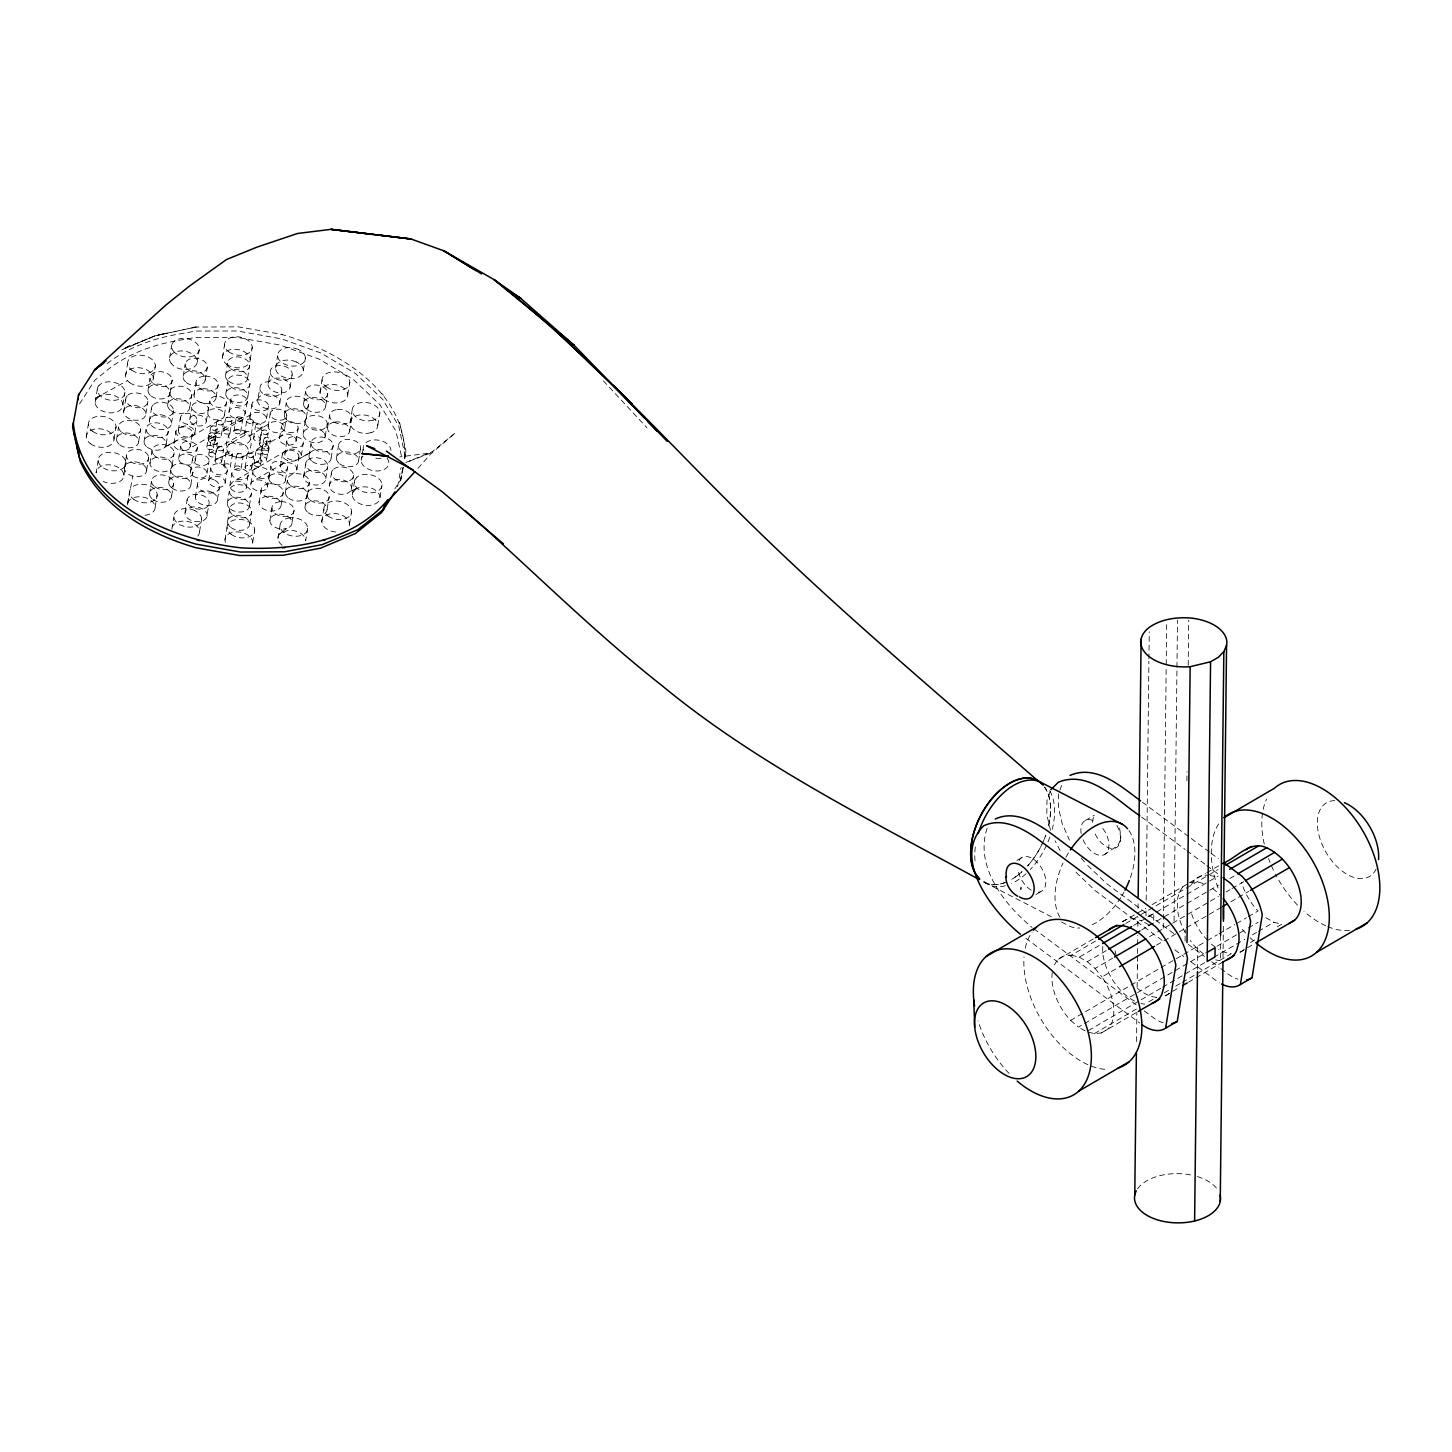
<?xml version="1.0" encoding="UTF-8"?>
<svg xmlns="http://www.w3.org/2000/svg" width="1452" height="1452" viewBox="0 0 1452 1452"><rect width="100%" height="100%" fill="white"/><g stroke="black" fill="none" stroke-linecap="round" stroke-linejoin="round"><path stroke-width="0.75" stroke-dasharray="5 3.75" d="M1058.599 793.899L1058.49 807.802L1062.192 823.593L1069.471 840.2M1102.74 946.468L1102.667 952.331A43.015 25.519 59.7 0 0 1137.007 1002.17M1136.535 1041.574L1136.862 1012.207M1137.134 987.378L1137.442 960.28M1137.533 953.51L1137.606 946.722M1137.624 944.472L1137.733 935.415M1137.842 926.376L1137.932 917.337M1138.041 908.299L1138.096 903.761M1146.009 915.849L1146.082 908.898M1146.191 900.058L1148.895 661.15M1148.931 658.918L1149.24 631.874M1163.215 928.209L1166.192 666.885M1166.21 664.635L1166.7 621.837M1174.069 920.949L1177.499 620.167M1185.068 941.005L1185.213 929.697M1186.901 780.886L1187.01 771.538M1188.208 665.325L1188.716 620.149M1197.483 969.319L1197.737 946.65M1220.352 958.03L1220.606 935.505M1223.02 957.521L1223.401 923.599M107.103 363.617A166.163 108.628 9.2 0 1 174.313 334.886L195.966 331.056L237.42 331.002L281.652 338.879L320.801 352.981L355.504 373.509L382.729 399.463L398.755 425.962L405.181 456.436L405.925 451.027L399.445 421.806L400.135 423.621M86.285 436.834L88.336 424.329M95.179 402.404L97.211 389.88M98.173 460.375L96.141 472.898A13.957 9.129 9.2 0 1 106.286 464.876A13.957 9.129 9.2 0 1 121.95 470.521L123.366 472.844A13.957 9.129 9.2 0 1 118.538 482.118A13.957 9.129 9.2 0 1 103.183 481.465M114.018 439.23L116.051 426.707M125.58 375.778L127.613 363.272M116.541 439.448L118.592 426.924M122.894 404.781L124.926 392.276M123.656 411.896L125.689 399.373M124.436 468.288L126.469 455.765M123.874 475.276L125.907 462.752M145 515.26A13.976 9.129 9.2 0 0 151.008 500.395A13.976 9.129 9.2 0 0 127.867 502.519L127.431 504.879L129.464 492.355M138.72 441.354L140.771 428.83M147.977 390.606L150.028 378.083M145.835 413.802L147.868 401.296M153.295 378.173L155.346 365.65M144.038 441.807L146.071 429.302M149.356 421.134L151.407 408.611M146.616 470.194L148.649 457.67M149.955 463.442L151.988 450.919M169.612 357.827L171.645 345.304M149.465 493.862L151.498 481.356M167.615 405.181L169.648 392.657M170.156 392.512L172.207 379.988M155.164 507.256L157.197 494.733M166.218 443.731L168.25 431.208M171.554 423.076L173.587 410.571M183.206 376.231L185.239 363.726M173.877 443.659L175.928 431.135A8.385 5.481 9.2 0 1 184.095 427.051A8.385 5.481 9.2 0 1 192.408 432.569L190.394 446.526L187.272 449.92A8.385 5.481 9.2 0 1 179.032 449.92A8.385 5.481 9.2 0 1 173.895 445.111L174.421 442.315L177.017 440.265A8.385 5.481 9.2 0 1 190.375 445.074L190.394 446.526M168.722 482.627L170.755 470.121M172.135 465.348L174.167 452.842M178.342 430.082L180.393 417.577M171.645 495.785L173.677 483.262M178.669 458.614L180.72 446.091M189.795 407.086L191.827 394.581M197.127 362.601L199.16 350.077M171.844 529.2L173.895 516.676M189.704 419.719L191.737 407.213M193.969 395.125L196.002 382.602M194.858 432.95L196.891 420.427M205.222 380.061L207.255 367.537M190.43 471.827L192.463 459.304M185.076 512.375L187.108 499.851M190.902 484.532L192.934 472.027M195.312 460.338L197.345 447.815M206.347 421.153L209.814 401.079M195.367 497.219L197.418 484.714M206.783 447.216L208.816 434.692M208.543 440.319L210.594 427.814M222.465 357.373L224.516 344.85M216.148 397.031L218.181 384.508M208.743 454.422L210.776 441.898M207.055 473.261L209.088 460.738M214.642 435.001L216.693 422.478M199.577 531.577L201.61 519.054M213.426 447.797L215.459 435.273M225.496 375.868L227.528 363.345M208.761 480.376L210.794 467.853M215.205 440.9L217.237 428.376M215.404 455.002L217.437 442.479M215.005 460.829L217.038 448.305M225.75 394.127L227.782 381.604M207.091 516.186A11.18 7.296 9.2 0 0 200.231 507.837A11.18 7.296 9.2 0 0 187.235 509.035L185.802 510.578A11.18 7.296 9.2 0 0 191.936 520.723A11.18 7.296 9.2 0 0 206.365 517.983L209.124 503.681A11.18 7.296 9.2 0 0 202.282 495.313A11.18 7.296 9.2 0 0 189.268 496.511L187.834 498.054A11.18 7.296 9.2 0 0 193.969 508.2A11.18 7.296 9.2 0 0 208.416 505.459L209.124 503.681M224.407 415.036L226.439 402.513M221.303 435.564L223.336 423.058M223.445 431.371L225.477 418.848M243.01 417.45A8.385 5.481 9.2 0 1 229.071 413.766L230.795 399.79A8.385 5.481 9.2 0 1 239.035 394.98A8.385 5.481 9.2 0 1 247.439 401.224L244.317 416.415L187.272 449.92M221.648 461.391L223.699 448.868M217.546 499.125L219.597 486.62M282.686 434.82L281.162 435.709A8.385 5.481 9.2 0 0 280.163 441.099L281.252 442.443A8.385 5.481 9.2 0 0 288.966 445.219L292.941 444.457A8.385 5.481 9.2 0 0 295.464 438.195L294.357 436.852A8.385 5.481 9.2 0 0 284.556 434.257L266.061 444.421A3.358 2.196 9.2 0 1 264.899 446.653A3.358 2.196 9.2 0 1 261.215 446.49C252.303 452.316 239.235 462.752 228.853 453.605C224.044 447.815 226.929 437.705 230.759 432.115C247.239 423.73 257.839 440.664 246.441 455.111M223.935 465.275L225.986 452.752M230.051 432.514L232.084 419.991M225.278 483.226A8.385 5.481 9.3 0 0 220.123 476.964A8.385 5.481 9.3 0 0 210.377 477.871L209.306 479.015A8.385 5.481 9.3 0 0 213.898 486.638A8.385 5.481 9.3 0 0 224.733 484.569L227.311 470.72A8.385 5.481 9.2 0 0 222.174 464.459A8.385 5.481 9.2 0 0 212.409 465.348L211.484 466.346A8.385 5.481 9.2 0 0 215.949 474.114A8.385 5.481 9.2 0 0 226.766 472.063L227.311 470.72M234.008 431.317L236.041 418.811M224.207 464.749A3.358 2.196 9.2 0 0 225.786 467.834L226.603 468.088A3.358 2.196 9.2 0 0 230.215 467.199L232.52 454.149A3.358 2.196 9.3 0 0 230.686 451.59L226.24 452.225A3.358 2.196 9.3 0 0 227.819 455.311C229.997 457.217 235.097 452.498 230.36 455.638L232.447 454.295M250.198 359.751L252.231 347.246M229.779 485.984L232.084 472.063A8.385 5.481 9.2 0 1 240.052 468.669A8.385 5.481 9.2 0 1 248.147 473.443L246.404 487.418A8.385 5.481 9.2 0 1 238.164 492.228A8.385 5.481 9.2 0 1 229.779 485.984L232.157 482.3L287.913 449.83A8.385 5.481 9.2 0 1 301.272 454.639L300.745 457.416L298.168 459.467A8.385 5.481 9.2 0 1 289.928 459.467A8.385 5.481 9.2 0 1 284.81 454.657L286.824 440.7A8.385 5.481 9.2 0 1 294.992 436.598A8.385 5.481 9.2 0 1 303.305 442.116L301.29 456.073M247.675 377.774L249.708 365.251M227.256 503.699L229.289 491.175M234.516 467.834L236.549 455.329M240.669 431.897L242.702 419.374M227.51 521.958L229.543 509.434M247.929 396.033L249.962 383.528M224.987 539.981L227.02 527.457M268.384 425.073A8.385 5.481 9.2 0 0 271.433 431.135A8.385 5.481 9.2 0 0 280.653 432.333L282.378 431.607A8.385 5.481 9.2 0 0 282.269 423.803A8.385 5.481 9.2 0 0 270.508 422.786L250.016 435.691A3.358 2.196 9.3 0 1 246.332 435.527A3.358 2.196 9.3 0 1 244.662 433.186L246.695 420.681L248.691 419.102A3.358 2.196 9.2 0 1 252.339 419.882A3.358 2.196 9.2 0 1 253.084 422.35L251.305 423.403A3.358 2.196 9.2 0 1 246.695 420.681M241.159 468.415L243.21 455.892M249.853 417.214L251.886 404.709M245.098 467.435L247.149 454.912M251.269 434.329L253.301 421.824M257.712 399.645L258.438 397.848A11.18 7.296 9.2 0 1 272.867 395.125A11.18 7.296 9.2 0 1 279.002 405.253L277.568 406.796A11.18 7.296 9.2 0 1 264.573 407.994A11.18 7.296 9.2 0 1 257.712 399.645L260.471 385.343A11.18 7.296 9.2 0 1 274.9 382.602A11.18 7.296 9.2 0 1 281.035 392.748L279.619 394.291A11.18 7.296 9.2 0 1 266.605 395.488A11.18 7.296 9.2 0 1 259.745 387.139M253.537 438.159L255.57 425.654M251.759 468.161L253.791 455.656M250.942 483.552L252.993 471.029M253.882 464.168L255.915 451.645M268.075 383.546L268.801 381.749A11.18 7.296 9.2 0 1 283.249 379.008A11.18 7.296 9.2 0 1 289.365 389.154L287.95 390.697A11.18 7.296 9.2 0 1 274.936 391.895A11.18 7.296 9.2 0 1 268.075 383.546L270.834 369.244A11.18 7.296 9.2 0 1 285.282 366.503A11.18 7.296 9.2 0 1 291.416 376.631L289.983 378.173A11.18 7.296 9.2 0 1 276.969 379.371A11.18 7.296 9.2 0 1 270.126 371.022M249.435 505.605L251.468 493.081M260.162 439.103L262.195 426.579M259.527 444.439L261.578 431.916M259.981 458.832L262.013 446.327M266.478 418.648L268.511 406.143M249.69 523.863L251.722 511.358M261.741 451.953L263.792 439.43M275.608 368.155L277.641 355.631M260.525 464.749L262.576 452.225M268.112 426.489L270.163 413.965M266.188 445.002L268.221 432.496M252.702 542.376L254.753 529.853M259.037 502.701L261.07 490.195M266.623 459.413L268.656 446.889M268.402 452.516L270.435 440.01M279.728 403.475L281.761 390.951M267.241 487.309L269.273 474.786M268.838 478.579L270.871 466.056M279.546 438.214L281.597 425.69M284.283 415.199L286.316 402.676M290.091 387.357L292.142 374.852M284.755 427.904L286.788 415.399M269.872 520.633L271.905 508.109M280.309 466.782L282.36 454.276M281.216 504.606L283.249 492.101M285.481 480.013L287.514 467.49M303.323 370.55L305.374 358.027M285.336 492.682L287.387 480.158M277.949 538.329L279.982 525.805M296.063 441.081L298.096 428.558M303.541 403.965L305.573 391.441M296.825 469.649L298.858 457.126M303.051 434.384L305.083 421.86M306.463 417.105L308.496 404.582M292.052 522.538L294.084 510.033M303.631 476.673L305.664 464.15M308.967 456.019L311 443.495M320.021 392.476L322.054 379.97M304.956 507.256L306.989 494.733M307.515 494.587L309.566 482.064M325.72 405.87L327.753 393.347M307.715 528.201L305.664 540.707A13.976 9.129 9.2 0 0 288.095 530.325L279.746 533.882A13.976 9.129 9.2 0 0 282.087 545.19M325.23 436.29L327.263 423.784M327.644 427.505L329.677 415M325.811 478.579L327.843 466.074M331.147 457.925L333.18 445.401M321.8 521.613L323.832 509.089M329.35 485.93L331.383 473.406M327.136 509.162L329.168 496.657M336.447 458.378L338.479 445.855M347.736 394.871L349.787 382.348M350.077 422.949L352.11 410.444M349.696 431.081L351.729 418.557M351.529 487.836L353.562 475.33M352.273 494.95L354.324 482.427M358.626 460.284L359.316 456.128M359.642 454.04L360.659 447.779M349.515 523.99L351.565 511.485M361.167 460.502L361.838 456.345M362.183 454.258L363.2 447.996M377.792 425.345L379.843 412.822M380.007 497.328L382.039 484.823M1092.521 822.376L1093.138 818.565A19.548 11.598 59.7 0 1 1094.681 815.588M397.576 486.747L401.097 467.471M403.111 467.344L400.316 480.376M404.691 458.723L405.87 452.262M403.22 467.199L400.207 482.953M127.431 504.879L132.749 476.111M247.439 401.224L247.167 402.64A8.385 5.481 9.2 0 1 239.199 406.034A8.385 5.481 9.2 0 1 231.104 401.242L230.795 399.79M402.73 468.978L400.698 479.795L394.89 488.798M404.763 458.16C407.286 391.459 338.062 350.186 281.216 334.305L279.655 334.033L282.341 334.722M987.124 828.33C974.365 866.299 1004.203 904.451 1032.063 927.447M1050.232 791.503L1046.946 800.705L1046.819 814.608L1050.54 830.399M1059.906 790.215L1062.537 782.846M226.585 447.96L228.726 444.621L245.352 434.892M244.662 433.186L245.914 431.843A3.358 2.196 9.3 0 1 249.962 432.188A3.358 2.196 9.3 0 1 251.051 434.874L250.016 435.691M250.633 439.266C246.967 448.577 228.781 445.546 228.617 435.437M284.774 453.205L287.913 449.83M1120.345 840.418L1117.786 845.572L1104.428 854.575M79.551 403.892L94.779 380.261L107.974 369.534A164.112 107.285 9.2 0 1 174.385 341.147L195.584 337.39L236.64 337.336L280.218 345.068L318.95 359.025L353.199 379.281L380.043 404.836L395.942 431.153L401.895 458.015M250.924 414.546L250.107 415.816A8.385 5.481 9.2 0 0 254.064 422.369L256.078 423.095A8.385 5.481 9.2 0 0 265.407 421.316L266.224 420.064A8.385 5.481 9.2 0 0 262.249 413.511L260.235 412.785A8.385 5.481 9.2 0 0 250.924 414.546L224.08 430.373A3.358 2.196 9.3 0 0 223.681 432.514L224.116 433.059A3.358 2.196 9.3 0 0 228.055 434.094A3.358 2.196 9.3 0 0 230.033 431.934L229.815 431.353A3.358 2.196 9.3 0 0 224.697 430.01L224.08 430.373M262.449 445.256L262.122 445.764A3.358 2.196 9.3 0 0 263.338 448.178A3.358 2.196 9.3 0 0 267.023 448.668L268.566 447.452A3.358 2.196 9.3 0 0 267.331 445.02A3.358 2.196 9.3 0 0 263.647 444.548L262.449 445.256L263.647 444.548M417.976 468.306L431.026 453.677L455.42 432.877L432.133 451.79L405.852 462.516L431.008 452.988L399.79 456.854M224.334 464.622L224.679 464.313A3.358 2.196 9.2 0 1 227.819 463.86L228.654 464.114A3.358 2.196 9.2 0 1 230.487 466.673M281.924 532.158L286.589 528.455A11.18 7.296 9.2 0 0 291.18 519.653A11.18 7.296 9.2 0 0 278.004 514.226L275.335 514.734A11.18 7.296 9.2 0 0 270.762 523.537A11.18 7.296 9.2 0 0 283.939 528.945L286.589 528.455L279.746 533.882M99.135 396.233L95.614 400.062A13.976 9.129 9.2 0 0 103.836 411.642A13.976 9.129 9.2 0 0 121.097 409.228L122.458 407.141A13.976 9.129 9.2 0 0 115.851 396.214A13.976 9.129 9.2 0 0 99.135 396.233L94.87 398.592L127.504 380.551M217.11 421.407L218.326 420.699A3.358 2.196 9.3 0 1 222.338 421.407A3.358 2.196 9.3 0 1 222.9 424.111L221.702 424.819A3.358 2.196 9.3 0 1 217.673 424.129A3.358 2.196 9.3 0 1 217.11 421.407L218.326 420.699M209.251 433.622L210.449 432.932A3.358 2.196 9.2 0 1 214.479 433.622A3.358 2.196 9.2 0 1 215.041 436.344L213.825 437.034A3.358 2.196 9.2 0 1 209.814 436.344A3.358 2.196 9.2 0 1 209.251 433.622L210.449 432.932M209.505 438.849L208.652 439.756A3.358 2.196 9.2 0 0 210.631 442.551A3.358 2.196 9.2 0 0 214.769 441.971L215.096 441.462A3.358 2.196 9.2 0 0 213.88 439.03A3.358 2.196 9.2 0 0 210.195 438.558L215.114 436.144L210.195 438.558M236.476 417.74L237.692 417.033A3.358 2.196 9.2 0 1 241.704 417.722A3.358 2.196 9.2 0 1 242.266 420.445L241.068 421.153A3.358 2.196 9.2 0 1 237.039 420.445A3.358 2.196 9.2 0 1 236.476 417.74L237.692 417.033M211.212 440.845L212.428 440.137A3.358 2.196 9.2 0 1 216.983 441.335L217.31 441.898A3.358 2.196 9.2 0 1 217.001 443.55L215.804 444.258A3.358 2.196 9.2 0 1 211.248 443.041L210.903 442.497A3.358 2.196 9.2 0 1 211.212 440.845L212.428 440.137M217.473 447.234L218.671 446.526A3.358 2.196 9.2 0 1 222.701 447.234A3.358 2.196 9.2 0 1 223.263 449.938L222.065 450.646A3.358 2.196 9.2 0 1 218.036 449.957A3.358 2.196 9.2 0 1 217.473 447.234L218.671 446.526M261.995 430.845L263.211 430.155A3.358 2.196 9.2 0 1 267.767 431.353L268.094 431.916A3.358 2.196 9.2 0 1 267.785 433.567L266.587 434.257A3.358 2.196 9.2 0 1 262.032 433.059L261.687 432.496A3.358 2.196 9.2 0 1 261.995 430.845L263.211 430.155M236.985 454.258L238.182 453.55A3.358 2.196 9.2 0 1 242.212 454.258A3.358 2.196 9.2 0 1 242.774 456.963L241.576 457.67A3.358 2.196 9.2 0 1 237.547 456.981A3.358 2.196 9.2 0 1 236.985 454.258L238.182 453.55M264.21 438.359L265.426 437.651A3.358 2.196 9.2 0 1 269.437 438.359A3.358 2.196 9.2 0 1 270.018 441.063L268.801 441.771A3.358 2.196 9.2 0 1 264.79 441.081A3.358 2.196 9.2 0 1 264.21 438.359L265.426 437.651M256.351 450.592L257.548 449.884A3.358 2.196 9.2 0 1 261.578 450.574A3.358 2.196 9.2 0 1 262.14 453.296L260.924 453.986A3.358 2.196 9.2 0 1 256.913 453.296A3.358 2.196 9.2 0 1 256.351 450.592L257.548 449.884M254.3 463.097L260.434 459.975L250.18 466.074L254.3 463.097A3.358 2.196 9.2 0 0 256.659 466.582A3.358 2.196 9.2 0 0 260.471 464.35A3.358 2.196 9.2 0 0 255.516 462.389M356.248 488.779L352.727 492.609A13.976 9.129 9.2 0 0 360.949 504.189A13.976 9.129 9.2 0 0 378.21 501.775L379.571 499.67A13.976 9.129 9.2 0 0 374.489 489.56A13.976 9.129 9.2 0 0 359.098 487.563L350.095 491.393A11.18 7.296 9.2 0 1 336.283 493.335A11.18 7.296 9.2 0 1 329.695 484.06L330.784 482.373A11.18 7.296 9.2 0 1 344.578 480.449A11.18 7.296 9.2 0 1 351.166 489.723L350.095 491.393L359.098 487.563M247.639 453.859L249.69 453.06A3.358 2.196 9.3 0 1 253.156 454.24A3.358 2.196 9.3 0 1 253.301 456.69L251.25 457.507A3.358 2.196 9.3 0 1 247.784 456.327A3.358 2.196 9.3 0 1 247.639 453.859L248.891 453.187M252.049 423.167L253.084 422.35M210.849 426.997L212.228 426.035A3.358 2.196 9.3 0 1 215.912 426.525A3.358 2.196 9.3 0 1 217.128 428.939L215.604 430.155A3.358 2.196 9.3 0 1 211.919 429.683A3.358 2.196 9.3 0 1 210.685 427.251L212.228 426.035M215.604 430.155L216.965 429.193M267.023 448.668L268.402 447.706M231.14 455.438L232.247 454.676M256.133 424.619L257.44 423.984A3.358 2.196 9.2 0 1 260.761 424.456L261.396 424.891A3.358 2.196 9.2 0 1 261.632 427.596L260.344 428.231A3.358 2.196 9.2 0 1 257.022 427.759L256.369 427.324A3.358 2.196 9.2 0 1 256.133 424.619L257.44 423.984M191.737 436.344L193.243 435.455A8.385 5.481 9.2 0 0 191.61 427.578L189.722 426.688A8.385 5.481 9.2 0 0 178.886 428.739A8.385 5.481 9.2 0 0 183.496 436.344L185.602 436.907A8.385 5.481 9.2 0 0 191.737 436.344L222.029 418.72A8.385 5.481 9.2 0 0 224.098 413.584L223.245 412.168A8.385 5.481 9.2 0 0 213.861 408.792L211.865 409.174A8.385 5.481 9.2 0 0 208.072 415.054L208.925 416.452A8.385 5.481 9.2 0 0 218.308 419.846L222.029 418.72M226.131 417.849L227.474 417.269A3.358 2.196 9.2 0 1 231.848 418.829L232.084 419.41A3.358 2.196 9.2 0 1 231.449 420.989L230.088 421.57A3.358 2.196 9.2 0 1 226.167 420.535L225.713 420.009A3.358 2.196 9.2 0 1 226.131 417.849L227.474 417.269M221.702 424.819L222.9 424.111M213.825 437.034L215.041 436.344M241.068 421.153L242.266 420.445M215.804 444.258L217.001 443.55M228.726 444.621C235.133 440.065 248.328 442.769 248.601 451.772M222.065 450.646L223.263 449.938M266.587 434.257L267.785 433.567M241.576 457.67L242.774 456.963M268.801 441.771L270.018 441.063M260.924 453.986L262.14 453.296M283.449 463.406L281.924 464.295A8.385 5.481 9.2 0 0 286.843 473.461A8.385 5.481 9.2 0 0 296.68 467.725A8.385 5.481 9.2 0 0 283.449 463.406L252.884 481.175A8.385 5.481 9.2 0 0 251.196 486.42L252.14 487.799A8.385 5.481 9.2 0 0 261.687 490.903L263.647 490.467A8.385 5.481 9.2 0 0 266.986 484.423L266.043 483.044A8.385 5.481 9.2 0 0 256.496 479.94L252.884 481.175M1016.908 860.401L1022.262 857.261M1085.37 820.434L1094.318 815.225M1035.948 894.523L1041.32 891.401M1058.581 959.155L1093.719 938.718M1122.487 921.857L1145.846 908.299M1152.216 904.578L1205.378 873.487M1206.884 872.67L1218.754 865.755M1054.461 964.872A43.015 25.519 59.7 0 1 1064.352 955.852L1071.394 955.162L1096.786 940.351M1125.826 923.399L1218.028 869.603M1147.933 916.756L1153.795 913.344L1153.687 922.546L1145.882 927.102M1071.394 955.162L1079.217 957.158L1100.761 944.58M1133.595 925.432L1147.189 917.501M1149.095 916.375L1218.137 876.082M1079.217 957.158L1087.294 961.696L1106.878 950.261M1141.653 929.952L1218.446 885.139M1229.826 878.514L1235.906 874.957M1087.294 961.696L1095.062 968.448L1112.631 958.193M1149.494 936.685L1155.574 933.128M1157.534 931.984L1218.409 896.465M1226.141 891.945L1230.025 889.677M1231.968 888.551L1243.638 881.745M1088.456 1032.136L1094.318 1033.642L1101.36 1032.953L1107.132 1029.649A43.015 25.519 59.7 0 0 1101.995 976.978L1117.659 967.831M1156.445 945.198L1221.386 907.3M1230.86 901.783L1248.611 891.419M1052.264 972.586A43.015 25.519 59.7 0 0 1070.65 1020.357L1205.632 941.586M1207.32 940.587L1217.284 934.779M1219.045 933.763L1234.781 924.579M1236.614 923.508L1246.433 917.773M1248.321 916.666L1258.085 910.967A43.015 25.519 59.7 0 1 1241.587 882.489M1070.65 1020.357L1078.419 1027.108L1205.704 952.839M1217.048 946.214L1246.451 929.044M1248.284 927.991L1258.104 922.256M1160.692 988.34L1086.495 1031.646L1078.419 1027.108M1162.635 987.197L1205.94 961.932M1213.781 957.358L1244.818 939.244M1252.459 934.798L1256.47 932.456M1258.412 931.313L1273.93 922.256L1281.753 924.252L1275.891 927.665M1094.318 1033.642L1137.079 1008.668M1148.75 1001.862L1156.79 997.179M1164.304 992.787L1168.515 990.337M1175.739 986.126L1180.222 983.494M1182.182 982.369L1231.223 953.728A43.015 25.519 59.7 0 1 1218.573 949.299M1250.517 942.475L1256.488 938.99M1101.36 1032.953L1136.589 1012.389M1165.248 995.727L1179.641 987.269M1188.462 982.187L1222.711 962.131M1239.899 952.167L1253.929 943.981M209.705 452.951L245.914 431.843M177.017 440.265L164.784 447.27L175.492 441.154M298.168 459.467L310.401 452.461L299.675 458.578M121.859 349.878L154.711 335.92L196.637 326.9L155.836 335.575L121.841 349.623M129.645 345.649L123.783 348.625L154.711 335.92L165.546 333.415L156.961 335.376M260.344 428.231L261.632 427.596M251.759 457.416L253.301 456.69M216.638 459.05L228.853 453.605L215.949 459.34A3.358 2.196 9.2 0 0 217.219 463.079A3.358 2.196 9.2 0 0 221.648 461.191A3.358 2.196 9.2 0 0 216.638 459.05L215.949 459.34M230.088 421.57L231.449 420.989M247.348 419.682L248.691 419.102M193.987 327.099L238.11 326.845L281.216 334.305M983.186 881.745A57.408 33.813 -62.7 0 0 1007.561 881.491A57.408 33.813 -62.7 0 1 983.204 881.654L1051.466 916.829M1061.503 922.002L1067.529 925.106A57.408 33.813 -62.7 0 0 1079.744 928.01M1265.854 917.737L1273.93 922.256M261.215 446.49L259.654 445.02A3.358 2.196 9.2 0 1 261.56 442.57A3.358 2.196 9.2 0 1 265.716 443.858L266.061 444.421M1142.434 802.212L1189.478 837.205M1191.275 838.548L1209.371 851.997M1211.186 853.34L1218.428 858.731M1141.635 817.095L1185.05 849.384M1186.865 850.727L1204.96 864.176M1206.757 865.537L1217.629 873.596M1173.779 933.582L1106.841 883.814L1086.931 864.757M1188.262 944.363L1204.543 956.469M1211.767 961.841L1219.008 967.232M1220.823 968.575L1226.25 972.604A37.425 22.197 59.7 0 0 1237.903 979.138M1162.126 940.388L1095.189 890.602L1075.279 871.563M1174.795 949.808L1183.834 956.541M1191.076 961.914L1214.598 979.41A37.425 22.197 59.7 0 0 1219.244 982.714M1033.878 928.79L1137.007 1005.474M1144.249 1010.864L1151.472 1016.237A37.425 22.197 59.7 0 0 1163.143 1022.771M1025.838 938.282L1139.82 1023.043M603.379 380.841L647.029 427.868M1081.268 858.15L1085.515 863.105M381.967 393.601L383.401 395.289M1095.062 968.448L1101.995 976.978M1060.123 850.618L1055.096 840.781M305.483 423.803L306.626 425.672A11.18 7.296 9.2 0 0 321.818 429.683A11.18 7.296 9.2 0 0 325.738 419.973L323.941 418.285A11.18 7.296 9.2 0 0 310.546 415.962A11.18 7.296 9.2 0 0 305.501 423.803L305.573 423.93M153.531 454.73L152.387 452.861A11.18 7.296 9.2 0 1 158.74 444.711A11.18 7.296 9.2 0 1 172.625 449.031L173.768 450.9A11.18 7.296 9.2 0 1 167.416 459.05A11.18 7.296 9.2 0 1 153.531 454.73L152.95 453.804M1119.619 828.076L1120.908 837.024L1119.982 842.832A19.548 11.598 59.7 0 1 1107.84 847.46A19.548 11.598 59.7 0 1 1094.118 831.397M246.404 487.418L246.114 485.966A8.385 5.481 9.2 0 0 232.157 482.3M286.824 440.7L286.843 442.134A8.385 5.481 9.2 0 0 295.155 447.652A8.385 5.481 9.2 0 0 303.323 443.55M175.928 431.135L175.946 432.587A8.385 5.481 9.2 0 0 184.259 438.105A8.385 5.481 9.2 0 0 192.426 434.003M1137.497 955.761L1137.606 968.702M1253.457 940.769A82.129 48.696 59.7 0 1 1250.172 937.738M1245.598 933.073A82.129 48.696 59.7 0 1 1241.46 928.409M1218.065 888.025A82.129 48.696 59.7 0 1 1219.571 822.649M1349.634 930.442A82.129 48.696 59.7 0 1 1327.745 926.648M1325.839 925.813A82.129 48.696 59.7 0 1 1303.95 911.293M1297.507 905.086A82.129 48.696 59.7 0 1 1275.419 874.068M1273.513 870.256A82.129 48.696 59.7 0 1 1270.899 864.466M1270.083 862.506A82.129 48.696 59.7 0 1 1268.576 858.549M1264.293 844.211A82.129 48.696 59.7 0 1 1262.387 813.9M1263.186 809.381A82.129 48.696 59.7 0 1 1266.58 799.163M1376.169 868.968A42.671 25.319 59.7 0 1 1326.729 853.449A42.671 25.319 59.7 0 1 1334.787 800.669M1104.736 1069.307A82.129 48.696 59.7 0 1 1024.023 956.922M1025.239 948.229A82.129 48.696 59.7 0 1 1032.136 932.039M1009.067 1073.427A82.129 48.696 59.7 0 1 978.122 1020.992M1137.515 1188.898A43.015 24.611 0.7 0 1 1193.326 1175.485M1197.41 1176.574A43.015 24.611 0.7 0 1 1216.976 1188.771M335.793 532.013A13.976 9.129 9.2 0 1 321.836 520.814A13.976 9.129 9.2 0 1 337.935 513.935A13.976 9.129 9.2 0 1 349.079 526.332M197.781 536.024A13.957 9.129 9.2 0 0 192.535 523.01L189.177 521.794A13.957 9.129 9.2 0 0 172.28 526.84M248.455 474.913A8.385 5.481 9.2 0 1 240.215 479.723A8.385 5.481 9.2 0 1 231.812 473.479M225.496 542.413A13.976 9.129 9.2 0 1 238.727 531.958A13.976 9.129 9.2 0 1 252.267 544.718M359.225 451.336A11.18 7.296 9.2 0 1 340.548 450.265A11.18 7.296 9.2 0 1 347.554 439.393A11.18 7.296 9.2 0 1 360.314 449.648M386.958 458.124A13.976 9.129 9.2 0 1 384.036 469.522A13.976 9.129 9.2 0 1 366.213 467.998A13.976 9.129 9.2 0 1 362.964 456.073M380.769 458.396A13.976 9.129 9.2 0 1 373.6 457.779M363.708 450.41A13.976 9.129 9.2 0 1 375.124 439.902A13.976 9.129 9.2 0 1 390.933 450.374M228.763 412.314A8.385 5.481 9.2 0 1 237.003 407.504A8.385 5.481 9.2 0 1 245.406 413.747M1038.325 892.181A19.548 11.598 59.7 0 0 1045.204 886.464L1045.821 882.653A19.548 11.598 59.7 0 0 1034.187 859.747A19.548 11.598 59.7 0 0 1018.378 862.198M1031.229 890.149A19.548 11.598 59.7 0 1 1018.088 870.383M1083.083 839.746A19.548 11.598 59.7 0 0 1096.786 854.52A19.548 11.598 59.7 0 0 1108.312 849.638L1108.947 845.826A19.548 11.598 59.7 0 0 1102.413 827.967M1081.196 833.557A19.548 11.598 59.7 0 1 1080.869 829.183L1081.486 825.371A19.548 11.598 59.7 0 1 1095.461 821.687M1044.623 787.202A57.408 33.813 -62.7 0 1 1048.199 827.186A57.408 33.813 -62.7 0 0 1044.641 787.111M1011.735 879.313A57.408 33.813 -62.7 0 0 1022.027 871.654A57.408 33.813 -62.7 0 1 1011.754 879.222M1049.742 790.814A57.408 33.813 -62.7 0 1 1052.264 829.183M1049.814 837.169A57.408 33.813 -62.7 0 1 1030.321 869.494M1026.11 873.65A57.408 33.813 -62.7 0 1 1011.645 883.488M1005.437 885.72A57.408 33.813 -62.7 0 1 982.115 879.367M975.018 860.727A57.408 33.813 -62.7 0 1 975.853 843.449M1128.966 830.544A57.408 33.813 -62.7 0 1 1130.092 878.514M1123.975 892.163A57.408 33.813 -62.7 0 1 1121.851 895.866M1120.726 897.681A57.408 33.813 -62.7 0 1 1089.817 925.741M1059.906 917.247A57.408 33.813 -62.7 0 1 1063.045 863.014M1065.931 857.261A57.408 33.813 -62.7 0 1 1069.18 851.743M1156.482 997.361A43.015 25.519 59.7 0 1 1137.424 988.376M1116.298 955.597A43.015 25.519 59.7 0 1 1114.864 949.481M1122.487 921.494A43.015 25.519 59.7 0 1 1141.381 920.877M1144.612 922.401A43.015 25.519 59.7 0 1 1149.458 925.414M1169.296 993.368A43.015 25.519 59.7 0 1 1165.593 995.854M1144.811 1004.167A43.015 25.519 59.7 0 1 1140.982 1003.495M1219.589 960.534A43.015 25.519 59.7 0 1 1215.741 959.863M1203.708 954A43.015 25.519 59.7 0 1 1190.277 940.533M1185.431 932.983A43.015 25.519 59.7 0 1 1177.427 908.698L1177.536 899.478A43.015 25.519 59.7 0 1 1183.852 886.047M1189.642 882.743A43.015 25.519 59.7 0 1 1204.488 884.05M1212.565 888.588A43.015 25.519 59.7 0 1 1220.333 895.34M1215.36 947.194A43.015 25.519 59.7 0 1 1210.623 943.383M1207.592 940.442A43.015 25.519 59.7 0 1 1191.076 911.965M1191.384 884.958A43.015 25.519 59.7 0 1 1208.336 875.266M1210.224 875.502A43.015 25.519 59.7 0 1 1216.141 877.244M1244.055 949.735A43.015 25.519 59.7 0 1 1240.371 952.222M1116.878 825.408A19.548 11.598 59.7 0 1 1120.599 839.02M99.008 385.433L97.647 387.539A13.976 9.129 9.2 0 0 105.887 399.137A13.976 9.129 9.2 0 0 123.148 396.723L124.491 394.617A13.976 9.129 9.2 0 0 116.251 383.019A13.976 9.129 9.2 0 0 99.008 385.433M127.123 395.815L126.052 397.503A11.18 7.296 9.2 0 0 132.622 406.778A11.18 7.296 9.2 0 0 146.434 404.836L147.523 403.166A11.18 7.296 9.2 0 0 140.935 393.891A11.18 7.296 9.2 0 0 127.123 395.815M125.09 408.339L124.001 410.027A11.18 7.296 9.3 0 0 130.589 419.301A11.18 7.296 9.3 0 0 144.401 417.359L145.49 415.671A11.18 7.296 9.3 0 0 138.902 406.415A11.18 7.296 9.3 0 0 125.09 408.339M252.957 402.041L252.14 403.293A8.385 5.481 9.2 0 0 256.115 409.845L258.129 410.571A8.385 5.481 9.2 0 0 267.44 408.811L268.257 407.54A8.385 5.481 9.2 0 0 264.3 400.988L262.286 400.262A8.385 5.481 9.2 0 0 252.957 402.041M260.398 457.761L260.071 458.269A3.358 2.196 9.3 0 0 262.05 461.046A3.358 2.196 9.3 0 0 266.188 460.484L266.515 459.975A3.358 2.196 9.3 0 0 264.536 457.199A3.358 2.196 9.3 0 0 260.398 457.761M307.098 460.611L306.027 462.28A11.18 7.296 9.2 0 0 312.616 471.555A11.18 7.296 9.2 0 0 326.41 469.631L327.499 467.943A11.18 7.296 9.2 0 0 320.91 458.669A11.18 7.296 9.2 0 0 307.098 460.611M305.065 473.116L303.976 474.804A11.18 7.296 9.2 0 0 310.565 484.079A11.18 7.296 9.2 0 0 324.377 482.137L325.466 480.467A11.18 7.296 9.2 0 0 318.877 471.192A11.18 7.296 9.2 0 0 305.065 473.116M332.817 469.849L331.728 471.537A11.18 7.296 9.2 0 0 338.316 480.812A11.18 7.296 9.2 0 0 352.128 478.87L353.217 477.2A11.18 7.296 9.2 0 0 346.629 467.925A11.18 7.296 9.2 0 0 332.817 469.849M356.121 477.98L354.76 480.086A13.976 9.129 9.2 0 0 363 491.665A13.976 9.129 9.2 0 0 380.243 489.251L381.604 487.164A13.976 9.129 9.2 0 0 373.364 475.566A13.976 9.129 9.2 0 0 356.121 477.98M152.859 405.054L151.77 406.741A11.18 7.296 9.2 0 0 158.322 416.016A11.18 7.296 9.2 0 0 172.135 414.11L173.224 412.441A11.18 7.296 9.2 0 0 166.671 403.148A11.18 7.296 9.2 0 0 152.859 405.054M150.808 417.577L149.719 419.265A11.18 7.296 9.2 0 0 156.271 428.54A11.18 7.296 9.2 0 0 170.102 426.634L171.191 424.946A11.18 7.296 9.2 0 0 164.639 415.671A11.18 7.296 9.2 0 0 150.808 417.577M272.54 410.263L271.234 411.297A8.385 5.481 9.2 0 0 272.649 418.085A8.385 5.481 9.2 0 0 282.704 419.828L284.41 419.084A8.385 5.481 9.2 0 0 284.302 411.279A8.385 5.481 9.2 0 0 272.54 410.263M208.017 463.406L206.71 464.44A8.385 5.481 9.2 0 1 194.949 463.424A8.385 5.481 9.2 0 1 194.84 455.601L196.546 454.875A8.385 5.481 9.2 0 1 206.601 456.618A8.385 5.481 9.2 0 1 208.017 463.406M205.984 475.929L204.678 476.946A8.385 5.481 9.2 0 1 192.916 475.947A8.385 5.481 9.2 0 1 192.807 468.125L194.514 467.399A8.385 5.481 9.2 0 1 204.569 469.141A8.385 5.481 9.2 0 1 205.984 475.929M254.663 436.762L254.1 437.143A3.358 2.196 9.2 0 0 254.336 439.847L254.971 440.283A3.358 2.196 9.2 0 0 259.019 440.5L259.599 440.119A3.358 2.196 9.2 0 0 259.363 437.415L258.71 436.979A3.358 2.196 9.2 0 0 254.663 436.762M336.192 409.645L333.724 410.408A11.18 7.296 9.2 0 0 330.584 418.829A11.18 7.296 9.2 0 0 342.436 424.202L345.213 423.911A11.18 7.296 9.2 0 0 350.839 414.709A11.18 7.296 9.2 0 0 336.192 409.645M334.16 422.151L331.691 422.931A11.18 7.296 9.2 0 0 328.533 431.353A11.18 7.296 9.2 0 0 340.403 436.725L343.18 436.435A11.18 7.296 9.2 0 0 348.789 427.233A11.18 7.296 9.2 0 0 334.16 422.151M286.589 421.752L284.719 422.314A8.385 5.481 9.2 0 0 282.196 428.576L283.303 429.919A8.385 5.481 9.2 0 0 291.017 432.696L294.974 431.952A8.385 5.481 9.2 0 0 297.497 425.672L296.408 424.329A8.385 5.481 9.2 0 0 286.589 421.752M258.529 467.417L256.568 467.871A8.385 5.481 9.2 0 0 253.229 473.897L254.173 475.294A8.385 5.481 9.2 0 0 263.738 478.38L265.68 477.944A8.385 5.481 9.2 0 0 269.037 471.9L268.094 470.521A8.385 5.481 9.2 0 0 258.529 467.417M204.133 376.195L201.465 376.703A11.18 7.296 9.2 0 0 196.891 385.488A11.18 7.296 9.2 0 0 210.068 390.915L212.718 390.425A11.18 7.296 9.2 0 0 217.31 381.622A11.18 7.296 9.2 0 0 204.133 376.195M202.082 388.719L199.432 389.227A11.18 7.296 9.2 0 0 194.858 398.011A11.18 7.296 9.2 0 0 208.017 403.438L210.685 402.93A11.18 7.296 9.2 0 0 215.259 394.145A11.18 7.296 9.2 0 0 202.082 388.719M215.894 396.269L213.898 396.65A8.385 5.481 9.2 0 0 210.104 402.531L210.957 403.946A8.385 5.481 9.2 0 0 220.341 407.322L222.356 406.941A8.385 5.481 9.2 0 0 226.131 401.061L225.296 399.645A8.385 5.481 9.2 0 0 215.894 396.269M373.019 420.209L369.679 420.826A13.976 9.129 9.2 0 1 354.034 415.199L352.618 412.858A13.976 9.129 9.2 0 1 360.55 402.658A13.976 9.129 9.2 0 1 377.919 408.066L379.335 410.408A13.976 9.129 9.2 0 1 373.019 420.209M370.986 432.714L367.646 433.349A13.976 9.129 9.2 0 1 352.001 427.723L350.585 425.382A13.976 9.129 9.2 0 1 358.517 415.181A13.976 9.129 9.2 0 1 375.886 420.572L377.302 422.913A13.976 9.129 9.2 0 1 370.986 432.714M269.183 483.77L266.533 484.278A11.18 7.296 9.2 0 0 261.959 493.081A11.18 7.296 9.2 0 0 275.136 498.508L277.786 498A11.18 7.296 9.2 0 0 282.36 489.197A11.18 7.296 9.2 0 0 269.183 483.77M267.15 496.294L264.482 496.802A11.18 7.296 9.2 0 0 259.908 505.605A11.18 7.296 9.2 0 0 273.085 511.031L275.753 510.523A11.18 7.296 9.2 0 0 280.327 501.72A11.18 7.296 9.2 0 0 267.15 496.294M280.036 501.702L277.368 502.21A11.18 7.296 9.2 0 0 272.795 511.013A11.18 7.296 9.2 0 0 285.971 516.44L288.639 515.932A11.18 7.296 9.2 0 0 293.213 507.129A11.18 7.296 9.2 0 0 280.036 501.702M290.128 517.801L286.806 518.437A13.957 9.129 9.2 0 0 281.089 529.417A13.957 9.129 9.2 0 0 297.551 536.205L300.891 535.57A13.957 9.129 9.2 0 0 306.608 524.589A13.957 9.129 9.2 0 0 290.128 517.801M187.018 441.408L185.003 441.753A8.385 5.481 9.2 0 0 180.956 447.543L181.754 448.958A8.385 5.481 9.2 0 0 191.029 452.498L193.062 452.153A8.385 5.481 9.2 0 0 197.109 446.363L196.31 444.947A8.385 5.481 9.2 0 0 187.018 441.408M184.023 454.095L182.97 454.276A8.385 5.481 9.2 0 0 178.923 460.066L179.721 461.482A8.385 5.481 9.2 0 0 188.996 465.003L191.029 464.676A8.385 5.481 9.2 0 0 195.058 458.886L194.259 457.471A8.385 5.481 9.2 0 0 184.985 453.931L184.023 454.095M247.657 465.584L246.84 465.711A3.358 2.196 9.2 0 0 245.334 468.306A3.358 2.196 9.2 0 0 249.2 470.012L250.016 469.885A3.358 2.196 9.2 0 0 251.541 467.29A3.358 2.196 9.2 0 0 247.657 465.584M187.635 424.383L185.529 423.839A8.385 5.481 9.2 0 1 180.937 416.216A8.385 5.481 9.2 0 1 191.755 414.165L193.642 415.054A8.385 5.481 9.2 0 1 196.365 421.77A8.385 5.481 9.2 0 1 187.635 424.383M298.332 349.46L294.974 348.244A13.957 9.129 9.2 0 0 278.639 352.201A13.957 9.129 9.2 0 0 284.683 364.216L288.04 365.414A13.957 9.129 9.2 0 0 304.357 361.457A13.957 9.129 9.2 0 0 298.332 349.46M296.281 361.965L292.923 360.768A13.976 9.129 9.2 0 0 276.606 364.724A13.976 9.129 9.2 0 0 282.65 376.74L286.008 377.937A13.976 9.129 9.2 0 0 302.325 373.981A13.976 9.129 9.2 0 0 296.281 361.965M213.952 479.759L211.266 478.797A11.18 7.296 9.2 0 0 198.216 481.955A11.18 7.296 9.2 0 0 203.044 491.556L205.73 492.537A11.18 7.296 9.2 0 0 218.78 489.36A11.18 7.296 9.2 0 0 213.952 479.759M211.919 492.282L209.233 491.302A11.18 7.296 9.2 0 0 196.183 494.479A11.18 7.296 9.2 0 0 201.011 504.08L203.697 505.042A11.18 7.296 9.2 0 0 216.747 501.884A11.18 7.296 9.2 0 0 211.919 492.282M194.568 510.487L191.21 509.271A13.976 9.129 9.2 0 0 174.893 513.246A13.976 9.129 9.2 0 0 180.919 525.243L184.277 526.459A13.976 9.129 9.2 0 0 200.612 522.502A13.976 9.129 9.2 0 0 194.568 510.487M287.496 460.538L285.608 459.649A8.385 5.481 9.2 0 1 286.697 450.465A8.385 5.481 9.2 0 1 298.912 456.182A8.385 5.481 9.2 0 1 287.496 460.538M285.028 463.37L283.285 462.353A8.385 5.481 9.2 0 0 273.266 462.353A8.385 5.481 9.2 0 0 272.032 468.923L273.357 470.176A8.385 5.481 9.2 0 0 285.136 471.192A8.385 5.481 9.2 0 0 285.028 463.37M195.966 412.35L194.223 411.333A8.385 5.481 9.2 0 1 194.132 403.511A8.385 5.481 9.2 0 1 205.894 404.527L207.219 405.78A8.385 5.481 9.2 0 1 206.002 412.332A8.385 5.481 9.2 0 1 195.966 412.35M282.977 475.893L281.252 474.858A8.385 5.481 9.2 0 0 271.215 474.877A8.385 5.481 9.2 0 0 269.999 481.429L271.324 482.699A8.385 5.481 9.2 0 0 283.086 483.716A8.385 5.481 9.2 0 0 282.977 475.893M193.933 424.873L192.19 423.839A8.385 5.481 9.2 0 1 192.081 416.034A8.385 5.481 9.2 0 1 203.843 417.051L205.186 418.303A8.385 5.481 9.2 0 1 203.952 424.855A8.385 5.481 9.2 0 1 193.933 424.873M323.687 432.478L321.908 430.808A11.18 7.296 9.2 0 0 308.514 428.485A11.18 7.296 9.2 0 0 303.45 436.326L304.593 438.195A11.18 7.296 9.2 0 0 319.767 442.188A11.18 7.296 9.2 0 0 323.687 432.478M174.494 352.364L172.643 350.113A13.976 9.129 9.2 0 1 179.975 338.733A13.976 9.129 9.2 0 1 198.162 345.267L199.142 347.681A13.976 9.129 9.2 0 1 190.829 356.666A13.976 9.129 9.2 0 1 174.494 352.364M187.508 369.352L186.037 367.574A11.18 7.296 9.2 0 1 191.918 358.462A11.18 7.296 9.2 0 1 206.456 363.69L207.237 365.614A11.18 7.296 9.2 0 1 200.594 372.801A11.18 7.296 9.2 0 1 187.508 369.352M171.536 363.762L170.61 362.637A13.976 9.129 9.2 0 1 177.943 351.257A13.976 9.129 9.2 0 1 196.129 357.791L197.091 360.205A13.976 9.129 9.2 0 1 188.796 369.189A13.976 9.129 9.2 0 1 172.443 364.869L171.536 363.762M185.475 381.876L184.005 380.079A11.18 7.296 9.2 0 1 189.867 370.968A11.18 7.296 9.2 0 1 204.423 376.213L205.186 378.137A11.18 7.296 9.2 0 1 198.543 385.325A11.18 7.296 9.2 0 1 185.475 381.876M215.277 454.422L214.932 453.859A3.358 2.196 9.2 0 0 210.776 452.552A3.358 2.196 9.2 0 0 208.87 455.002L209.197 455.565A3.358 2.196 9.2 0 0 213.371 456.872A3.358 2.196 9.2 0 0 215.277 454.422M171.717 463.406L170.592 461.536A11.18 7.296 9.2 0 0 156.707 457.217A11.18 7.296 9.2 0 0 150.355 465.384L151.48 467.254A11.18 7.296 9.2 0 0 165.383 471.573A11.18 7.296 9.2 0 0 171.717 463.406M148.249 455.746L147.106 453.859A11.18 7.296 9.2 0 0 133.221 449.557A11.18 7.296 9.2 0 0 126.869 457.707L128.012 459.576A11.18 7.296 9.2 0 0 141.897 463.896A11.18 7.296 9.2 0 0 148.249 455.746M146.198 468.252L145.073 466.382A11.18 7.296 9.2 0 0 131.188 462.063A11.18 7.296 9.2 0 0 124.836 470.23L125.961 472.1A11.18 7.296 9.2 0 0 139.864 476.419A11.18 7.296 9.2 0 0 146.198 468.252M125.398 460.338L123.983 457.997A13.976 9.129 9.2 0 0 106.613 452.607A13.976 9.129 9.2 0 0 98.682 462.789L100.097 465.13A13.976 9.129 9.2 0 0 117.467 470.539A13.976 9.129 9.2 0 0 125.398 460.338M327.989 515.95A13.976 9.129 9.2 0 0 351.112 513.827A13.976 9.129 9.2 0 0 333.996 501.085A13.976 9.129 9.2 0 0 327.989 515.95M310.311 500.232A11.18 7.296 9.2 0 0 328.824 498.526A11.18 7.296 9.2 0 0 315.12 488.326A11.18 7.296 9.2 0 0 310.311 500.232M308.278 512.756A11.18 7.296 9.2 0 0 326.791 511.05A11.18 7.296 9.2 0 0 313.069 500.849A11.18 7.296 9.2 0 0 308.278 512.756M290.69 485.64A11.18 7.296 9.2 0 0 309.203 483.933A11.18 7.296 9.2 0 0 295.5 473.751A11.18 7.296 9.2 0 0 290.69 485.64M288.658 498.163A11.18 7.296 9.2 0 0 307.171 496.457A11.18 7.296 9.2 0 0 293.467 486.257A11.18 7.296 9.2 0 0 288.658 498.163M172.044 488.126A11.18 7.296 9.2 0 0 190.557 486.42A11.18 7.296 9.2 0 0 176.835 476.22A11.18 7.296 9.2 0 0 172.044 488.126M174.077 475.603A11.18 7.296 9.2 0 0 192.59 473.897A11.18 7.296 9.2 0 0 178.886 463.696A11.18 7.296 9.2 0 0 174.077 475.603M154.819 486.837A11.18 7.296 9.2 0 0 173.332 485.131A11.18 7.296 9.2 0 0 159.629 474.949A11.18 7.296 9.2 0 0 154.819 486.837M152.787 499.361A11.18 7.296 9.2 0 0 171.3 497.655A11.18 7.296 9.2 0 0 157.578 487.455A11.18 7.296 9.2 0 0 152.787 499.361M133.62 499.216A13.976 9.129 9.2 0 0 156.762 497.074A13.976 9.129 9.2 0 0 139.628 484.333A13.976 9.129 9.2 0 0 133.62 499.216M232.61 496.675A11.18 7.296 9.2 0 0 251.123 494.969A11.18 7.296 9.2 0 0 237.42 484.768A11.18 7.296 9.2 0 0 232.61 496.675M230.578 509.18A11.18 7.296 9.2 0 0 249.072 507.474A11.18 7.296 9.2 0 0 235.369 497.292A11.18 7.296 9.2 0 0 230.578 509.18M326.21 386.831A13.976 9.129 9.2 0 0 349.351 384.689A13.976 9.129 9.2 0 0 332.218 371.948A13.976 9.129 9.2 0 0 326.21 386.831M324.177 399.336A13.976 9.129 9.2 0 0 347.3 397.213A13.976 9.129 9.2 0 0 330.167 384.471A13.976 9.129 9.2 0 0 324.177 399.336M172.969 398.157A11.18 7.296 9.2 0 0 191.482 396.45A11.18 7.296 9.2 0 0 177.779 386.25A11.18 7.296 9.2 0 0 172.969 398.157M170.937 410.662A11.18 7.296 9.2 0 0 189.432 408.956A11.18 7.296 9.2 0 0 175.728 398.774A11.18 7.296 9.2 0 0 170.937 410.662M153.331 383.582A11.18 7.296 9.2 0 0 171.844 381.876A11.18 7.296 9.2 0 0 158.141 371.676A11.18 7.296 9.2 0 0 153.331 383.582M151.298 396.087A11.18 7.296 9.2 0 0 169.811 394.381A11.18 7.296 9.2 0 0 156.108 384.199A11.18 7.296 9.2 0 0 151.298 396.087M230.85 368.844A11.18 7.296 9.2 0 0 249.363 367.138A11.18 7.296 9.2 0 0 235.66 356.938A11.18 7.296 9.2 0 0 230.85 368.844M228.817 381.35A11.18 7.296 9.2 0 0 247.312 379.644A11.18 7.296 9.2 0 0 233.609 369.461A11.18 7.296 9.2 0 0 228.817 381.35M231.104 387.103A11.18 7.296 9.2 0 0 249.617 385.397A11.18 7.296 9.2 0 0 235.896 375.197A11.18 7.296 9.2 0 0 231.104 387.103M229.071 399.627A11.18 7.296 9.2 0 0 247.566 397.921A11.18 7.296 9.2 0 0 233.863 387.72A11.18 7.296 9.2 0 0 229.071 399.627M228.654 351.711A13.976 9.129 9.2 0 0 251.795 349.587A13.976 9.129 9.2 0 0 234.661 336.846A13.976 9.129 9.2 0 0 228.654 351.711M226.621 364.234A13.976 9.129 9.2 0 0 249.762 362.092A13.976 9.129 9.2 0 0 232.629 349.351A13.976 9.129 9.2 0 0 226.621 364.234M308.895 396.922A11.18 7.296 9.2 0 0 327.408 395.216A11.18 7.296 9.2 0 0 313.686 385.034A11.18 7.296 9.2 0 0 308.895 396.922M306.844 409.446A11.18 7.296 9.2 0 0 325.357 407.74A11.18 7.296 9.2 0 0 311.654 397.558A11.18 7.296 9.2 0 0 306.844 409.446M262.739 453.587A3.358 2.196 9.2 0 0 268.293 453.078A3.358 2.196 9.2 0 0 264.191 450.029A3.358 2.196 9.2 0 0 262.739 453.587M215.64 436.635A3.358 2.196 9.2 0 0 221.194 436.126A3.358 2.196 9.2 0 0 217.092 433.077A3.358 2.196 9.2 0 0 215.64 436.635M207.763 448.868A3.358 2.196 9.2 0 0 213.317 448.341A3.358 2.196 9.2 0 0 209.215 445.292A3.358 2.196 9.2 0 0 207.763 448.868M235.006 432.968A3.358 2.196 9.3 0 0 240.56 432.46A3.358 2.196 9.3 0 0 236.44 429.393A3.358 2.196 9.3 0 0 235.006 432.968M235.514 469.486A3.358 2.196 9.2 0 0 241.068 468.978A3.358 2.196 9.2 0 0 236.948 465.929A3.358 2.196 9.2 0 0 235.514 469.486M129.736 382.656A13.976 9.129 9.2 0 0 152.859 380.515A13.976 9.129 9.2 0 0 135.726 367.773A13.976 9.129 9.2 0 0 129.736 382.656M131.769 370.133A13.976 9.129 9.2 0 0 154.91 367.991A13.976 9.129 9.2 0 0 137.777 355.25A13.976 9.129 9.2 0 0 131.769 370.133M92.474 431.19A13.976 9.129 9.2 0 0 115.615 429.048A13.976 9.129 9.2 0 0 98.482 416.307A13.976 9.129 9.2 0 0 92.474 431.19M90.441 443.695A13.976 9.129 9.2 0 0 113.583 441.571A13.976 9.129 9.2 0 0 96.449 428.83A13.976 9.129 9.2 0 0 90.441 443.695M147.36 447.307A11.18 7.296 9.2 0 0 165.873 445.601A11.18 7.296 9.2 0 0 152.151 435.4A11.18 7.296 9.2 0 0 147.36 447.307M149.393 434.783A11.18 7.296 9.2 0 0 167.906 433.077A11.18 7.296 9.2 0 0 154.202 422.877A11.18 7.296 9.2 0 0 149.393 434.783M119.863 444.929A11.18 7.296 9.2 0 0 138.376 443.223A11.18 7.296 9.2 0 0 124.672 433.041A11.18 7.296 9.2 0 0 119.863 444.929M121.914 432.424A11.18 7.296 9.2 0 0 140.408 430.718A11.18 7.296 9.2 0 0 126.705 420.517A11.18 7.296 9.2 0 0 121.914 432.424M232.865 514.934A11.18 7.296 9.2 0 0 251.377 513.228A11.18 7.296 9.2 0 0 237.656 503.027A11.18 7.296 9.2 0 0 232.865 514.934M230.832 527.457A11.18 7.296 9.2 0 0 249.327 525.751A11.18 7.296 9.2 0 0 235.623 515.551A11.18 7.296 9.2 0 0 230.832 527.457M231.177 534.318A13.976 9.129 9.2 0 0 254.3 532.194A13.976 9.129 9.2 0 0 237.166 519.453A13.976 9.129 9.2 0 0 231.177 534.318M312.289 461.5A11.18 7.296 9.2 0 0 330.784 459.794A11.18 7.296 9.2 0 0 317.08 449.612A11.18 7.296 9.2 0 0 312.289 461.5M314.322 448.977A11.18 7.296 9.2 0 0 332.835 447.289A11.18 7.296 9.2 0 0 319.113 437.088A11.18 7.296 9.2 0 0 314.322 448.977M339.768 463.878A11.18 7.296 9.2 0 0 358.281 462.172A11.18 7.296 9.2 0 0 344.578 451.971A11.18 7.296 9.2 0 0 339.768 463.878M289.638 408.175A11.18 7.296 9.2 0 0 308.133 406.469A11.18 7.296 9.2 0 0 294.429 396.269A11.18 7.296 9.2 0 0 289.638 408.175M287.587 420.681A11.18 7.296 9.2 0 0 306.1 418.975A11.18 7.296 9.2 0 0 292.397 408.792A11.18 7.296 9.2 0 0 287.587 420.681M1027.617 866.009A57.408 33.813 -62.7 0 0 1045.749 835.172A57.408 33.813 -62.7 0 1 1027.635 865.9"/><path stroke-width="1.5" d="M1134.774 1195.105L1136.39 1052.863M1138.168 896.991L1141.109 639.152M1187.01 942.602L1190.15 666.686A43.015 24.611 0.7 0 1 1146.935 654.67A43.015 24.611 0.7 0 1 1149.276 627.373C1160.729 619.369 1175.067 617.209 1188.752 617.88A43.015 24.611 0.7 0 1 1226.559 645.432L1223.437 921.33M1194.615 1220.969L1197.464 971.588M1226.559 645.432L1223.836 651.639L1218.391 657.23L1210.569 661.785L1207.175 961.514L1214.979 956.959L1215.088 947.757L1207.265 952.312M1220.606 935.505L1223.836 651.639M1220.243 1201.385L1222.965 962.041M667.212 441.335L574.302 345.485L520.887 298.477L494.043 279.619L443.84 250.815L410.97 238.981L330.947 229.343L297.497 233.482L256.768 247.203L226.458 259.563L189.704 285.899L165.474 305.392L94.797 369.679L78.553 394.908L72.6 427.197L79.134 457.071C100.914 503.608 148.703 530.325 196.238 544.155L240.469 552.032L284.592 551.76L322.326 544.609L357.646 529.798L382.838 509.924L384.907 504.316M1142.125 1024.803A37.425 22.197 59.7 0 0 1165.611 1028.179L1175.866 965.181A49.84 29.566 59.7 0 0 1155.52 926.648L1036.111 837.858C1021.246 827.549 1001.608 817.276 983.621 825.825C951.096 858.658 993.059 912.219 1020.411 934.235M1165.611 1028.179L1177.263 1021.373L1187.518 958.374A49.84 29.566 59.7 0 0 1167.172 919.86L1047.763 831.052C1032.898 820.743 1013.26 810.47 995.273 819.037M1221.586 984.039A37.425 22.197 59.7 0 0 1240.371 984.547L1250.626 921.548A49.84 29.566 59.7 0 0 1230.28 883.016L1223.056 877.643M1240.371 984.547L1252.023 977.74L1262.278 914.742A49.84 29.566 59.7 0 0 1241.932 876.228L1223.854 862.76M1020.774 889.223L1021.028 887.608M78.372 395.924L79.007 394.2M77.682 400.099L78.335 398.374M73.272 423.022C81.838 503.027 170.846 540.09 241.141 547.858C293.032 550.689 353.145 541.905 387.938 499.615M394.89 491.919L381.513 512.592L355.323 533.574L320.547 548.166L283.104 555.281L239.653 555.517L196.093 547.785C149.102 534.118 101.876 507.71 80.35 461.718L76.938 446.653M415.072 471.555L384.453 505.006M94.344 370.387L95.741 368.953M382.838 509.924L384.217 508.472M1050.885 789.652L1058.381 782.192C1089.544 769.633 1116.461 800.288 1139.82 815.752M106.069 360.804L94.797 369.679L103.818 363M985.999 956.596L1036.51 927.12M1095.461 937.683L1117.078 925.087M1222.511 863.559C1236.723 858.059 1249.918 839.891 1266.652 847.768C1276.018 852.034 1283.459 859.348 1289.43 867.588A43.015 25.519 59.7 0 1 1294.567 920.259L1255.744 942.856M1098.619 939.281L1123.884 924.543M1225.633 865.156L1258.83 845.79M1102.522 943.564L1131.652 926.558M1229.554 869.421L1266.652 847.768M1108.656 949.227L1140.002 930.932M1237.63 873.959L1274.729 852.306M1114.501 957.104L1145.828 938.827M1245.399 880.711L1282.497 859.058M1119.492 966.76L1154.485 946.341M1223.038 906.338L1227.23 903.888M1250.372 890.385L1289.43 867.588M1138.295 1011.391L1159.858 998.885M1182.672 985.563L1187.191 982.931M1222.33 962.422L1234.581 955.271M1078.709 1091.16L1129.202 1061.684M1316.637 952.294L1367.149 922.819M1288.795 923.563L1294.567 920.259M1210.569 661.785L1190.15 666.686M1070.033 775.386C1096.242 764.115 1120.871 786.403 1140.619 800.869M322.997 540.434L325.339 539.69M282.614 547.803L285.264 547.585M388.628 456.218L361.838 453.514L388.392 456.364M373.182 234.425L330.947 229.343L410.97 238.981L377.629 234.952M196.909 539.981L199.596 540.652M374.816 448.668L366.594 445.71L413.221 469.958M1122.378 824.319L1042.119 782.973A57.408 33.813 -62.7 0 0 978.249 833.521M979.229 879.585C870.456 819.908 757.944 764.823 661.695 685.398C592.906 631.203 531.069 568.966 465.566 510.995M474.078 269.31L443.84 250.815L476.583 271.07M1017.779 896.283C1010.81 892.472 1005.964 884.867 1005.873 876.863M505.477 288.948L520.887 298.477L507.783 290.309M477.817 271.633L481.574 273.974M386.377 451.1L442.533 491.992L503.463 543.828M1038.053 780.958C938.228 693.766 836.298 608.715 742.045 515.369C660.751 435.4 584.63 349.478 494.043 279.619L574.302 345.485L551.288 326.5L632.328 404.273L613.252 385.433L644.507 418.103M647.646 421.37L657.03 431.171M79.116 451.064L79.824 452.897M73.943 432.279L74.687 435.854M75.413 439.411L76.176 443.023M973.747 999.811L974.709 1027.236A42.671 25.319 59.7 0 0 1023.515 1078.001A42.671 25.319 59.7 0 0 1017.253 1014.004A42.671 25.319 59.7 0 0 974.709 1027.236M1223.346 906.157L1223.455 919.098M1246.016 849.783A43.015 25.519 59.7 0 1 1251.787 846.462M1256.779 943.618A82.129 48.696 59.7 0 0 1325.168 939.916A82.129 48.696 59.7 0 0 1299.722 842.341A82.129 48.696 59.7 0 0 1223.945 817.73L1274.439 788.255A82.129 48.696 59.7 0 1 1363.065 831.343A82.129 48.696 59.7 0 1 1356.114 929.135M1344.389 802.72A42.671 25.319 59.7 0 1 1378.529 859.584M1033.515 930.26A82.129 48.696 59.7 0 1 1123.285 967.141A82.129 48.696 59.7 0 1 1118.167 1068M974.582 1006.091A82.129 48.696 59.7 0 1 1029.414 954.581A82.129 48.696 59.7 0 1 1091.051 1063.064A82.129 48.696 59.7 0 1 1017.18 1081.068M1220.061 1194.96A43.015 24.611 0.7 0 1 1174.468 1222.784A43.015 24.611 0.7 0 1 1136.281 1190.912M979.628 879.041A57.408 33.813 -62.7 0 1 985.436 807.475A57.408 33.813 -62.7 0 1 1041.61 783.681M979.646 878.95A57.408 33.813 -62.7 0 1 986.471 805.842A57.408 33.813 -62.7 0 1 1043.208 785.26M1070.36 849.946A57.408 33.813 -62.7 0 1 1127.532 828.693M1129.347 880.493A57.408 33.813 -62.7 0 1 1124.973 890.276M1109.092 929.679A43.015 25.519 59.7 0 1 1145.555 938.972A43.015 25.519 59.7 0 1 1163.959 986.743L1161.763 994.457A43.015 25.519 59.7 0 1 1151.853 1003.477M1177.263 1021.373A37.425 22.197 59.7 0 1 1171.818 1023.533M1019.576 896.955A19.548 11.598 59.7 0 0 1033.552 893.27L1034.169 889.459A19.548 11.598 59.7 0 0 1022.535 866.535A19.548 11.598 59.7 0 0 1006.726 869.004L1006.091 872.815A19.548 11.598 59.7 0 0 1006.436 877.189M1223.237 898.57A43.015 25.519 59.7 0 1 1238.719 943.11L1236.541 950.824A43.015 25.519 59.7 0 1 1226.631 959.845M1252.023 977.74A37.425 22.197 59.7 0 1 1246.596 979.9"/></g></svg>
